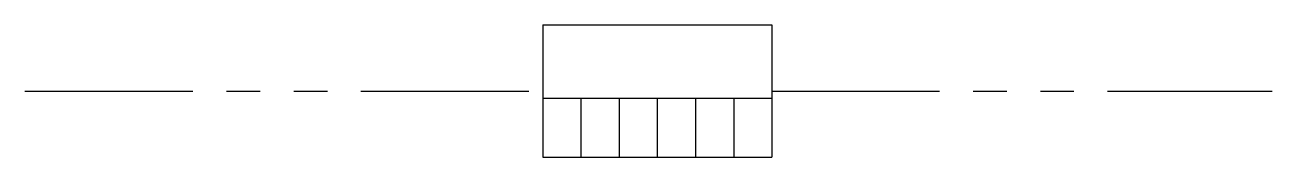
# Model space of a CAD drawing. Extents: x -20770.9 to -20701.3, y -11828.3 to -11820.9.
import ezdxf

# ---------------------------------------------------------------- set-up
doc = ezdxf.new("R2010")
doc.units = 0
doc.header["$MEASUREMENT"] = 0
doc.linetypes.add('PHANTOM2', pattern=[1.25, 0.625, -0.125, 0.125, -0.125, 0.125, -0.125])
doc.layers.get('0').update_dxf_attribs({"color": 3, "linetype": 'CONTINUOUS'})

msp = doc.modelspace()

# ---------------------------------------------------------------- linework, layer by layer
at = {"color": 2}
for p, q in [((-20741.987, -11820.889), (-20729.202, -11820.889)), ((-20741.987, -11820.889), (-20741.987, -11828.27)), ((-20729.202, -11820.889), (-20729.202, -11828.27)), ((-20741.987, -11824.984), (-20729.202, -11824.984)), ((-20739.856, -11824.984), (-20739.856, -11828.27)), ((-20737.725, -11824.984), (-20737.725, -11828.27)), ((-20735.594, -11824.984), (-20735.594, -11828.27)), ((-20733.463, -11824.984), (-20733.463, -11828.27)), ((-20731.333, -11824.984), (-20731.333, -11828.27)), ((-20741.987, -11828.27), (-20729.202, -11828.27))]:
    msp.add_line(p, q, dxfattribs=at)
at = {"color": 1, "linetype": 'PHANTOM2', "ltscale": 15}
for p, q in [((-20770.879, -11824.58), (-20741.987, -11824.58)), ((-20729.221, -11824.58), (-20701.293, -11824.58))]:
    msp.add_line(p, q, dxfattribs=at)

doc.saveas('drawing.dxf')
